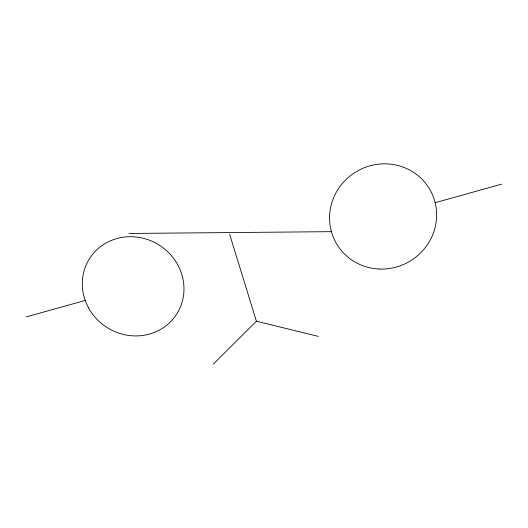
<?xml version="1.0" encoding="UTF-8"?>
<svg xmlns="http://www.w3.org/2000/svg" width="528" height="528" viewBox="0 0 528 528"><rect width="100%" height="100%" fill="white"/><g stroke="black" fill="none" stroke-linecap="round" stroke-linejoin="round"><path stroke-width="0.79" d="M213.246 364.175L256.397 321.196L318.344 336.389M26.4 316.859L85.206 300.439M435.151 202.706L501.6 184.147M129.004 233.462L331.426 231.673M229.621 234.208L256.397 321.196M379.229 269.023A53.968 52.18 -29.7 0 0 431.264 192.133A53.968 52.18 -29.7 0 0 338.785 188.186A53.968 52.18 -29.7 0 0 379.229 269.023M88.559 307.903A51.658 48.781 32.4 0 0 176.609 314.206A51.658 48.781 32.4 0 0 134.237 236.821A51.658 48.781 32.4 0 0 88.559 307.903"/></g></svg>
